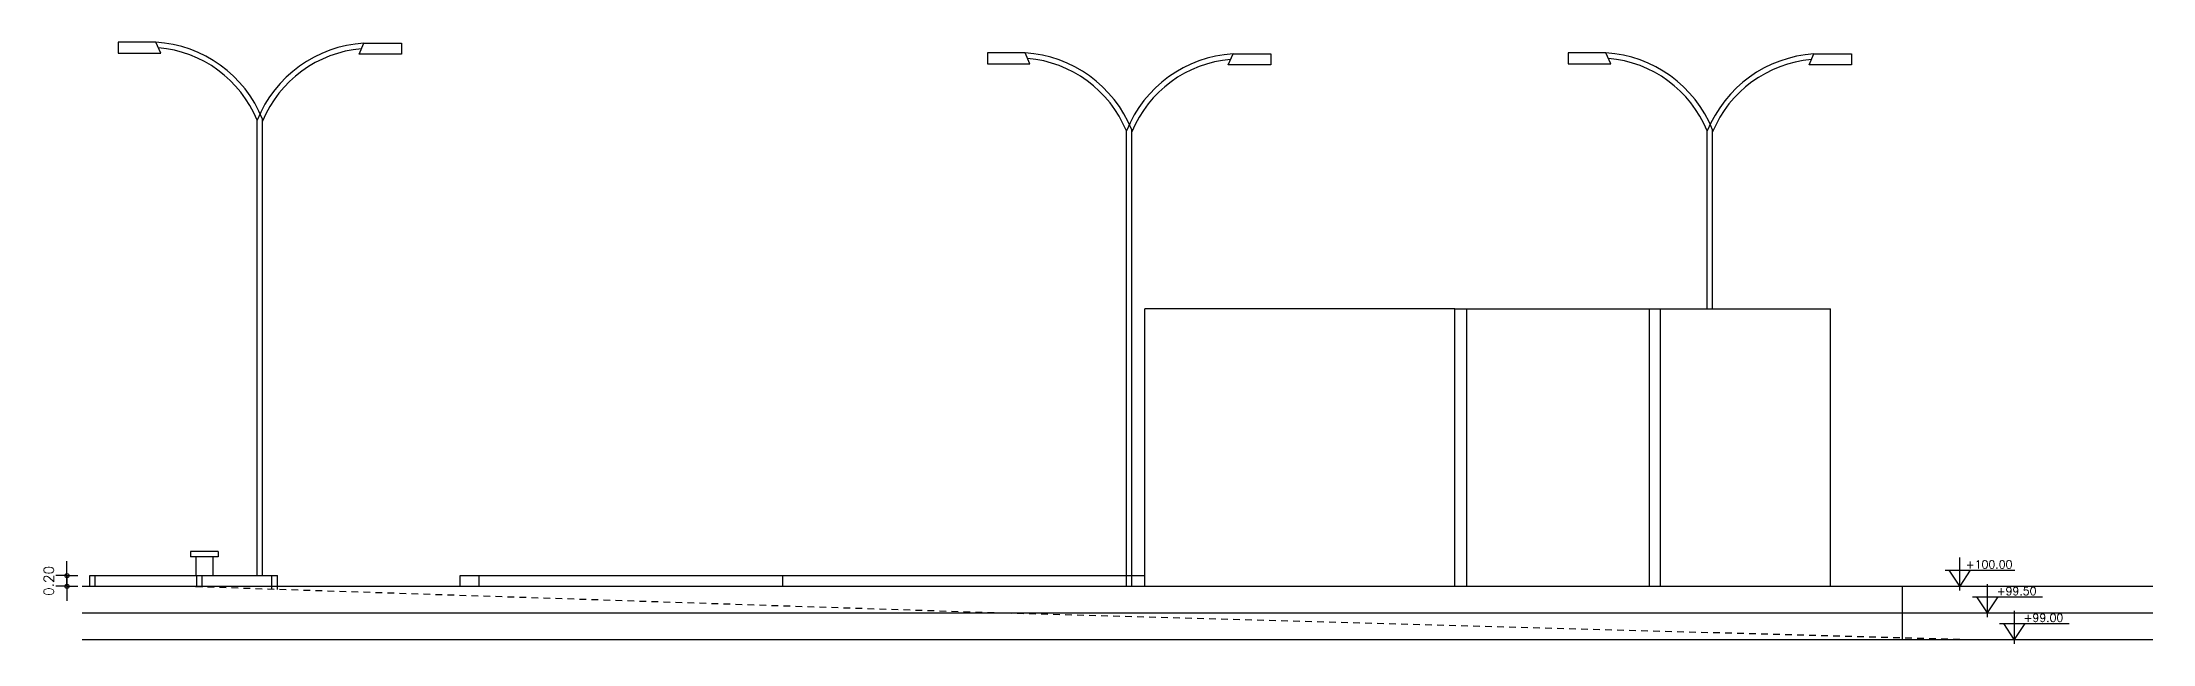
# Model space of a CAD drawing. Extents: x -599692 to 1491, y -9431878 to -451.
# Drawn here: x 1223.17 to 1262.73, y -556.33 to -545.05 of the extents above; entities that cross this region are included whole.
import ezdxf

# ---------------------------------------------------------------- set-up
doc = ezdxf.new("R2010")
doc.units = 0
doc.header["$LTSCALE"] = 0.5
doc.header["$MEASUREMENT"] = 0
doc.header["$PDMODE"] = 34
doc.linetypes.add('HIDDEN', pattern=[0.375, 0.25, -0.125])
doc.layers.get('0').update_dxf_attribs({"linetype": 'CONTINUOUS'})
doc.layers.get('DEFPOINTS').update_dxf_attribs({"linetype": 'CONTINUOUS'})
for name, color, linetype in [('COTAS', 2, 'CONTINUOUS'), ('LAY', 7, 'CONTINUOUS'), ('P1', 1, 'CONTINUOUS'), ('P2', 2, 'CONTINUOUS'), ('P3', 3, 'CONTINUOUS'), ('P4', 6, 'CONTINUOUS'), ('P6', 4, 'CONTINUOUS'), ('pena_01', 1, 'CONTINUOUS'), ('PROJEÇÃO COBERTA', 252, 'HIDDEN'), ('TEXTO', 3, 'CONTINUOUS')]:
    doc.layers.add(name, color=color, linetype=linetype)
doc.styles.add('ARQ', font='ROMANS.shx')
doc.styles.add('ROMANS', font='romans')
doc.dimstyles.new('BOLA50$0', dxfattribs={"dimscale": 0.5, "dimtxt": 0.25, "dimasz": 0.18, "dimexe": 0.18, "dimexo": 0.0625, "dimgap": 0.1, "dimtad": 1, "dimzin": 0, "dimdsep": 46, "dimtxsty": 'ROMANS', "dimblk1": 'BOLA', "dimblk2": 'BOLA', "dimsah": 1, "dimcen": 0.09, "dimse1": 1, "dimse2": 1, "dimclrt": 256, "dimadec": 0, "dimazin": 0, "dimtfac": 1, "dimtofl": 0, "dimtmove": 2, "dimatfit": 3, "dimldrblk": 'BOLA', "dimfxl": 1, "dimtolj": 1, "dimtzin": 0, "dimarcsym": 0})

# ---------------------------------------------------------------- blocks, each defined once
blk = doc.blocks.new('POSTE2PET')
for p, q in [((79.014, -432.667), (78.308, -432.667)), ((78.308, -432.667), (78.308, -432.87)), ((79.106, -432.87), (79.014, -432.667)), ((82.822, -432.89), (82.914, -432.687)), ((82.914, -432.687), (83.619, -432.687)), ((83.619, -432.687), (83.619, -432.89)), ((78.308, -432.87), (79.106, -432.87)), ((83.619, -432.89), (82.822, -432.89))]:
    blk.add_line(p, q)
for points in [[(81.014, -442.667), (81.014, -434.109, 0.288839), (79.014, -432.667)], [(80.914, -442.667), (80.914, -434.129, 0.279997), (79.061, -432.771, 0.279997)]]:
    blk.add_lwpolyline(points, format="xyb")
for radius, start, end in [(2.312, 93.5727, 158.0158), (2.212, 94.9498, 157.5181)]:
    blk.add_arc((83.058, -434.994), radius, start, end)
blk = doc.blocks.new('BOLA')
for q in [(-1.53, 0), (0, 1.53), (0, -1.53), (1.53, 0)]:
    blk.add_line((0, 0), q)
blk.add_circle((0, 0), 0.284)
blk = doc.blocks.new('*D204')
at = {"layer": 'COTAS', "color": 0, "lineweight": -2}
for p, q in [((1223.638, -554.914), (1223.638, -554.779)), ((1223.638, -555.384), (1223.638, -555.519))]:
    blk.add_line(p, q, dxfattribs=at)
at = {"layer": 'DEFPOINTS', "color": 0}
for p in [(1223.638, -555.049), (1224.065, -555.049), (1224.065, -555.249)]:
    blk.add_point(p, dxfattribs=at)
at = {"layer": 'COTAS', "color": 0, "lineweight": -2, "xscale": 0.135, "yscale": 0.135, "zscale": 0.135}
for p, rotation in [((1223.638, -555.049), 270), ((1223.638, -555.249), 90)]:
    blk.add_blockref('BOLA', p, dxfattribs=dict(at, rotation=rotation))
at = {"layer": 'COTAS', "insert": (1223.297, -555.149), "char_height": 0.1875, "attachment_point": 5, "rotation": 90, "style": 'ROMANS'}
blk.add_mtext('\\A1;0.20', dxfattribs=at)

msp = doc.modelspace()

# ---------------------------------------------------------------- linework, layer by layer
for p, q in [((1252.484, -545.249), (1251.779, -545.249)), ((1251.779, -545.249), (1251.779, -545.453)), ((1251.779, -545.453), (1252.576, -545.453)), ((1252.576, -545.453), (1252.484, -545.249)), ((1256.293, -545.472), (1256.384, -545.269)), ((1257.09, -545.472), (1256.293, -545.472)), ((1256.384, -545.269), (1257.09, -545.269)), ((1257.09, -545.269), (1257.09, -545.472))]:
    msp.add_line(p, q)
for points in [[(1254.484, -550.049), (1254.484, -546.691, 0.288839), (1252.484, -545.249)], [(1254.384, -550.049), (1254.384, -546.711, 0.279997), (1252.531, -545.353)]]:
    msp.add_lwpolyline(points, format="xyb")
for radius, start, end in [(2.312, 93.5727, 158.0158), (2.212, 94.9498, 157.5181)]:
    msp.add_arc((1256.528, -547.577), radius, start, end)
at = {"layer": 'P1', "ltscale": 3}
for p, q in [((1258.841, -554.949), (1260.149, -554.949)), ((1259.121, -555.327), (1259.121, -554.712)), ((1259.123, -555.249), (1259.321, -554.949)), ((1259.637, -555.827), (1259.637, -555.212)), ((1259.357, -555.449), (1260.665, -555.449)), ((1259.639, -555.749), (1259.837, -555.449)), ((1260.141, -556.327), (1260.141, -555.712)), ((1259.861, -555.949), (1261.169, -555.949)), ((1260.143, -556.249), (1260.341, -555.949))]:
    msp.add_line(p, q, dxfattribs=at)
at = {"layer": 'P1'}
for p, q in [((1237.059, -555.049), (1243.84, -555.049)), ((1258.042, -555.249), (1262.735, -555.249)), ((1223.921, -555.749), (1262.735, -555.749)), ((1223.921, -556.249), (1262.735, -556.249))]:
    msp.add_line(p, q, dxfattribs=at)
at = {"layer": 'P2'}
for p, q in [((1226.175, -555.049), (1227.481, -555.049)), ((1231.01, -555.249), (1231.01, -555.049)), ((1231.01, -555.049), (1231.363, -555.049))]:
    msp.add_line(p, q, dxfattribs=at)
at = {"layer": 'P3', "lineweight": 30}
for p, q in [((1243.84, -555.249), (1243.84, -550.049)), ((1249.654, -550.049), (1243.84, -550.049)), ((1225.951, -554.599), (1225.951, -554.699)), ((1226.471, -554.599), (1225.951, -554.599)), ((1226.471, -554.599), (1226.471, -554.699)), ((1226.471, -554.699), (1225.951, -554.699)), ((1226.051, -554.699), (1226.051, -555.049)), ((1226.371, -554.699), (1226.371, -555.049)), ((1226.074, -555.26), (1226.074, -555.049)), ((1226.074, -555.049), (1226.175, -555.049)), ((1226.175, -555.263), (1226.175, -555.049)), ((1227.481, -555.306), (1227.481, -555.049)), ((1227.481, -555.049), (1227.582, -555.049)), ((1227.582, -555.309), (1227.582, -555.049)), ((1231.363, -555.249), (1231.363, -555.049)), ((1231.363, -555.049), (1237.059, -555.049)), ((1237.059, -555.249), (1237.059, -555.049))]:
    msp.add_line(p, q, dxfattribs=at)
at = {"layer": 'P4'}
for p in [(1253.505, -550.049), (1256.696, -555.249)]:
    msp.add_line(p, (1256.696, -550.049), dxfattribs=at)
at = {"layer": 'P6'}
for p, q in [((1249.654, -555.249), (1249.654, -550.049)), ((1249.654, -550.049), (1253.505, -550.049)), ((1249.879, -555.257), (1249.879, -550.057)), ((1253.304, -555.242), (1253.304, -550.042)), ((1253.505, -555.249), (1253.505, -550.049)), ((1223.921, -555.249), (1258.042, -555.249)), ((1224.065, -555.249), (1224.065, -555.049)), ((1224.065, -555.049), (1226.074, -555.049)), ((1224.165, -555.249), (1224.165, -555.049)), ((1258.042, -556.249), (1258.042, -555.249))]:
    msp.add_line(p, q, dxfattribs=at)
at = {"layer": 'pena_01', "linetype": 'Continuous'}
for p, q in [((1259.119, -555.249), (1258.921, -554.949)), ((1259.635, -555.749), (1259.437, -555.449)), ((1260.139, -556.249), (1259.941, -555.949))]:
    msp.add_line(p, q, dxfattribs=at)
at = {"layer": 'PROJEÇÃO COBERTA'}
for p, q in [((1241.015, -555.749), (1225.74, -555.249)), ((1259.119, -556.249), (1241.015, -555.749))]:
    msp.add_line(p, q, dxfattribs=at)

# ---------------------------------------------------------------- block references
at = {"layer": 'LAY', "linetype": 'Continuous'}
for p in [(1146.29, -112.382), (1162.582, -112.582)]:
    msp.add_blockref('POSTE2PET', p, dxfattribs=at)

# ---------------------------------------------------------------- texts
at = {"layer": 'TEXTO', "ltscale": 3, "char_height": 0.15, "attachment_point": 5, "style": 'ARQ'}
for s, insert in [('+100.00', (1259.666, -554.84)), ('+99.50', (1260.182, -555.34)), ('+99.00', (1260.685, -555.84))]:
    msp.add_mtext(s, dxfattribs=dict(at, insert=insert))

# ---------------------------------------------------------------- dimensions: what is measured, and where the dimension line sits
at = {"layer": 'COTAS'}
dim = msp.add_linear_dim(base=(1223.638, -555.049), p1=(1224.065, -555.249), p2=(1224.065, -555.049), angle=90, dimstyle='BOLA50$0', override={"dimscale": 0.75}, dxfattribs=at)
dim.commit()
dim.dimension.update_dxf_attribs({"geometry": '*D204', "text_midpoint": (1223.297, -555.149)})

doc.saveas('drawing.dxf')
